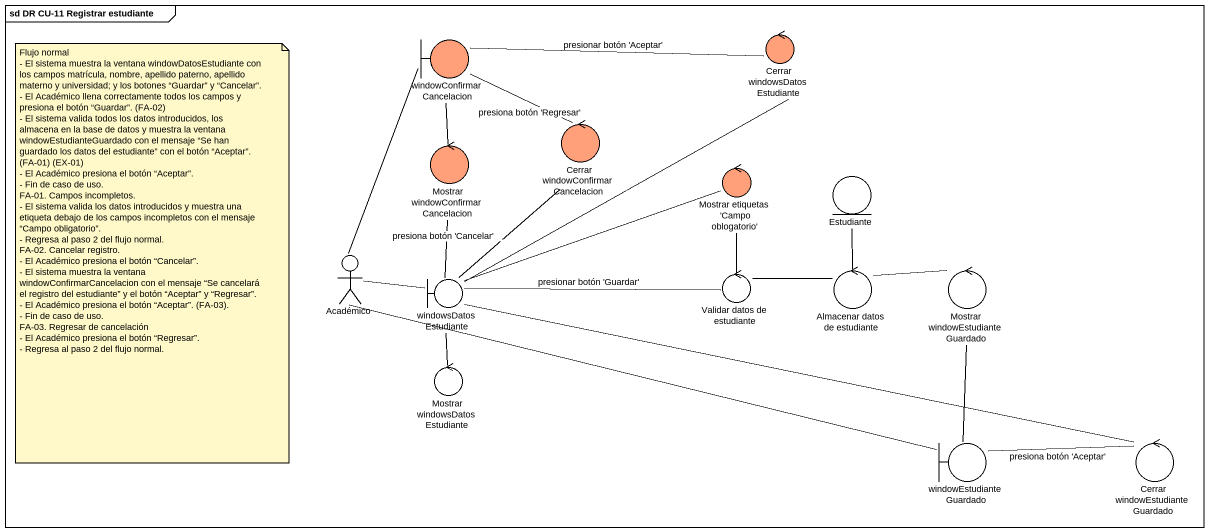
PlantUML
@startuml
mainframe sd DR CU-11 Registrar estudiante
control "Cerrar windowsDatosEstudiante" as Cerrar_windowsDatosEstudiant #FFA07A
boundary windowConfirmarCancelacion #FFA07A
control "Mostrar windowConfirmarCancelacion" as Mostrar_windowConfirmarCance #FFA07A
control "Cerrar windowConfirmarCancelacion" as Cerrar_windowConfirmarCancel #FFA07A
control "Mostrar etiquetas 'Campo oblogatorio'" as Mostrar_etiquetas_Campo #FFA07A
entity Estudiante
actor Académico
control "Almacenar datos de estudiante" as Almacenar_datos_de
control "Mostrar windowEstudianteGuardado" as Mostrar_windowEstudianteGuar
boundary windowsDatosEstudiante
control "Validar datos de estudiante" as Validar_datos_de_estudiante
control "Mostrar windowsDatosEstudiante" as Mostrar_windowsDatosEstudian
boundary windowEstudianteGuardado
control "Cerrar windowEstudianteGuardado" as Cerrar_windowEstudianteGuard
Cerrar_windowsDatosEstudiant -- windowsDatosEstudiante
windowConfirmarCancelacion -right- Cerrar_windowsDatosEstudiant : presionar botón 'Aceptar'
windowConfirmarCancelacion -- Cerrar_windowConfirmarCancel : presiona botón 'Regresar'
Mostrar_windowConfirmarCance -up- windowConfirmarCancelacion
Cerrar_windowConfirmarCancel -- windowsDatosEstudiante
Mostrar_etiquetas_Campo -left- windowsDatosEstudiante
Académico -up- windowConfirmarCancelacion
Académico -right- windowsDatosEstudiante
Académico -right- windowEstudianteGuardado
Almacenar_datos_de -up- Estudiante
Almacenar_datos_de -right- Mostrar_windowEstudianteGuar
Mostrar_windowEstudianteGuar -- windowEstudianteGuardado
windowsDatosEstudiante -up- Mostrar_windowConfirmarCance : presiona botón 'Cancelar'
windowsDatosEstudiante -right- Validar_datos_de_estudiante : presionar botón 'Guardar'
Validar_datos_de_estudiante -up- Mostrar_etiquetas_Campo
Validar_datos_de_estudiante -right- Almacenar_datos_de
Mostrar_windowsDatosEstudian -up- windowsDatosEstudiante
windowEstudianteGuardado -right- Cerrar_windowEstudianteGuard : presiona botón 'Aceptar'
Cerrar_windowEstudianteGuard -left- windowsDatosEstudiante
note as N1
  Flujo normal
  - El sistema muestra la ventana windowDatosEstudiante con los campos matrícula, nombre, apellido paterno, apellido materno y universidad; y los botones “Guardar” y “Cancelar”.
  - El Académico llena correctamente todos los campos y presiona el botón “Guardar”. (FA-02)
  - El sistema valida todos los datos introducidos, los almacena en la base de datos y muestra la ventana windowEstudianteGuardado con el mensaje “Se han guardado los datos del estudiante” con el botón “Aceptar”. (FA-01) (EX-01)
  - El Académico presiona el botón “Aceptar”.
  - Fin de caso de uso.
  FA-01. Campos incompletos.
  - El sistema valida los datos introducidos y muestra una etiqueta debajo de los campos incompletos con el mensaje “Campo obligatorio”.
  - Regresa al paso 2 del flujo normal.
  FA-02. Cancelar registro.
  - El Académico presiona el botón “Cancelar”.
  - El sistema muestra la ventana windowConfirmarCancelacion con el mensaje “Se cancelará el registro del estudiante” y el botón “Aceptar” y “Regresar”.
  - El Académico presiona el botón “Aceptar”. (FA-03).
  - Fin de caso de uso.
  FA-03. Regresar de cancelación
  - El Académico presiona el botón “Regresar”.
  - Regresa al paso 2 del flujo normal.
end note
@enduml
